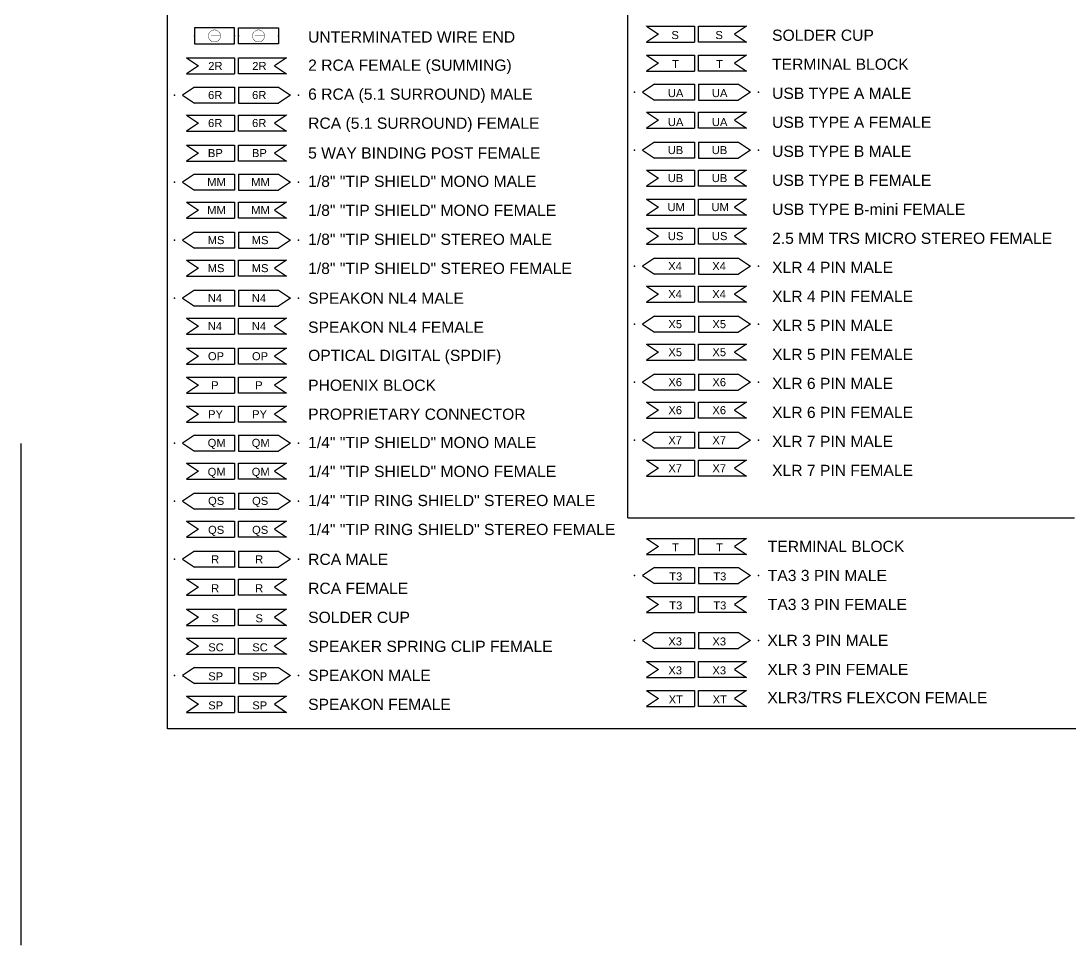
# Paper-space layout 'SYMBOL LEGEND' of a CAD drawing. Header units: inches. Extents: x 0 to 35.3, y 0 to 23.5.
# Drawn here: x 0 to 13.12, y 0 to 11.54 of the extents above; entities that cross this region are included whole.
import ezdxf

# ---------------------------------------------------------------- set-up
doc = ezdxf.new("R2010")
doc.units = ezdxf.units.IN
doc.header["$MEASUREMENT"] = 0
for name, color, linetype in [('CONNECTORS', 2, 'Continuous'), ('LEGEND', 7, 'Continuous'), ('TEXT', 4, 'Continuous')]:
    doc.layers.add(name, color=color, linetype=linetype)
doc.styles.add('ARIAL', font='arial.ttf')

# ---------------------------------------------------------------- blocks, each defined once
blk = doc.blocks.new('Size D Legend Sheet-Rev11-9-12')
blk.add_line((0, 0), (0, 6.266))
blk.add_lwpolyline([(1.832, 23.451), (33.659, 23.451), (33.659, 2.699), (1.832, 2.699)], close=True)
at = {"const_width": 0.005}
for points in [[(2.167, 11.458), (2.667, 11.458), (2.667, 11.258), (2.167, 11.258)], [(2.717, 11.458), (3.217, 11.458), (3.217, 11.258), (2.717, 11.258)], [(7.813, 11.482), (8.413, 11.482), (8.413, 11.282), (7.813, 11.282), (7.963, 11.382), (7.813, 11.482)], [(2.342, 11.358), (2.492, 11.358), (2.492, 11.358), (2.342, 11.358)], [(2.892, 11.358), (3.042, 11.358), (3.042, 11.358), (2.892, 11.358)], [(2.067, 11.083), (2.667, 11.083), (2.667, 10.883), (2.067, 10.883), (2.217, 10.983), (2.067, 11.083)], [(7.813, 11.119), (8.413, 11.119), (8.413, 10.919), (7.813, 10.919), (7.963, 11.019), (7.813, 11.119)], [(7.763, 10.657), (7.913, 10.757), (8.413, 10.757), (8.413, 10.557), (7.913, 10.557), (7.763, 10.657)], [(8.463, 10.757), (8.463, 10.557), (8.963, 10.557), (9.113, 10.657), (8.963, 10.757), (8.463, 10.757)], [(2.017, 10.62), (2.167, 10.72), (2.667, 10.72), (2.667, 10.52), (2.167, 10.52), (2.017, 10.62)], [(2.717, 10.72), (2.717, 10.52), (3.217, 10.52), (3.367, 10.62), (3.217, 10.72), (2.717, 10.72)], [(2.067, 10.37), (2.667, 10.37), (2.667, 10.17), (2.067, 10.17), (2.217, 10.27), (2.067, 10.37)], [(7.813, 10.407), (8.413, 10.407), (8.413, 10.207), (7.813, 10.207), (7.963, 10.307), (7.813, 10.407)], [(2.067, 9.995), (2.667, 9.995), (2.667, 9.795), (2.067, 9.795), (2.217, 9.895), (2.067, 9.995)], [(7.763, 9.932), (7.913, 10.032), (8.413, 10.032), (8.413, 9.832), (7.913, 9.832), (7.763, 9.932)], [(8.463, 10.032), (8.463, 9.832), (8.963, 9.832), (9.113, 9.932), (8.963, 10.032), (8.463, 10.032)], [(2.017, 9.532), (2.167, 9.632), (2.667, 9.632), (2.667, 9.432), (2.167, 9.432), (2.017, 9.532)], [(2.717, 9.632), (2.717, 9.432), (3.217, 9.432), (3.367, 9.532), (3.217, 9.632), (2.717, 9.632)], [(7.813, 9.682), (8.413, 9.682), (8.413, 9.482), (7.813, 9.482), (7.963, 9.582), (7.813, 9.682)], [(7.813, 9.319), (8.413, 9.319), (8.413, 9.119), (7.813, 9.119), (7.963, 9.219), (7.813, 9.319)], [(2.067, 9.282), (2.667, 9.282), (2.667, 9.082), (2.067, 9.082), (2.217, 9.182), (2.067, 9.282)], [(7.813, 8.957), (8.413, 8.957), (8.413, 8.757), (7.813, 8.757), (7.963, 8.857), (7.813, 8.957)], [(2.017, 8.807), (2.167, 8.907), (2.667, 8.907), (2.667, 8.707), (2.167, 8.707), (2.017, 8.807)], [(2.717, 8.907), (2.717, 8.707), (3.217, 8.707), (3.367, 8.807), (3.217, 8.907), (2.717, 8.907)], [(2.067, 8.557), (2.667, 8.557), (2.667, 8.357), (2.067, 8.357), (2.217, 8.457), (2.067, 8.557)], [(7.763, 8.482), (7.913, 8.582), (8.413, 8.582), (8.413, 8.382), (7.913, 8.382), (7.763, 8.482)], [(8.463, 8.582), (8.463, 8.382), (8.963, 8.382), (9.113, 8.482), (8.963, 8.582), (8.463, 8.582)], [(2.017, 8.082), (2.167, 8.182), (2.667, 8.182), (2.667, 7.982), (2.167, 7.982), (2.017, 8.082)], [(2.717, 8.182), (2.717, 7.982), (3.217, 7.982), (3.367, 8.082), (3.217, 8.182), (2.717, 8.182)], [(7.813, 8.232), (8.413, 8.232), (8.413, 8.032), (7.813, 8.032), (7.963, 8.132), (7.813, 8.232)], [(2.067, 7.832), (2.667, 7.832), (2.667, 7.632), (2.067, 7.632), (2.217, 7.732), (2.067, 7.832)], [(7.763, 7.757), (7.913, 7.857), (8.413, 7.857), (8.413, 7.657), (7.913, 7.657), (7.763, 7.757)], [(8.463, 7.857), (8.463, 7.657), (8.963, 7.657), (9.113, 7.757), (8.963, 7.857), (8.463, 7.857)], [(7.813, 7.507), (8.413, 7.507), (8.413, 7.307), (7.813, 7.307), (7.963, 7.407), (7.813, 7.507)], [(2.067, 7.457), (2.667, 7.457), (2.667, 7.257), (2.067, 7.257), (2.217, 7.357), (2.067, 7.457)], [(2.067, 7.094), (2.667, 7.094), (2.667, 6.894), (2.067, 6.894), (2.217, 6.994), (2.067, 7.094)], [(7.763, 7.032), (7.913, 7.132), (8.413, 7.132), (8.413, 6.932), (7.913, 6.932), (7.763, 7.032)], [(8.463, 7.132), (8.463, 6.932), (8.963, 6.932), (9.113, 7.032), (8.963, 7.132), (8.463, 7.132)], [(2.067, 6.732), (2.667, 6.732), (2.667, 6.532), (2.067, 6.532), (2.217, 6.632), (2.067, 6.732)], [(7.813, 6.782), (8.413, 6.782), (8.413, 6.582), (7.813, 6.582), (7.963, 6.682), (7.813, 6.782)], [(2.017, 6.269), (2.167, 6.369), (2.667, 6.369), (2.667, 6.169), (2.167, 6.169), (2.017, 6.269)], [(2.717, 6.369), (2.717, 6.169), (3.217, 6.169), (3.367, 6.269), (3.217, 6.369), (2.717, 6.369)], [(7.763, 6.307), (7.913, 6.407), (8.413, 6.407), (8.413, 6.207), (7.913, 6.207), (7.763, 6.307)], [(8.463, 6.407), (8.463, 6.207), (8.963, 6.207), (9.113, 6.307), (8.963, 6.407), (8.463, 6.407)], [(7.813, 6.057), (8.413, 6.057), (8.413, 5.857), (7.813, 5.857), (7.963, 5.957), (7.813, 6.057)], [(2.067, 6.019), (2.667, 6.019), (2.667, 5.819), (2.067, 5.819), (2.217, 5.919), (2.067, 6.019)], [(2.017, 5.544), (2.167, 5.644), (2.667, 5.644), (2.667, 5.444), (2.167, 5.444), (2.017, 5.544)], [(2.717, 5.644), (2.717, 5.444), (3.217, 5.444), (3.367, 5.544), (3.217, 5.644), (2.717, 5.644)], [(2.067, 5.294), (2.667, 5.294), (2.667, 5.094), (2.067, 5.094), (2.217, 5.194), (2.067, 5.294)], [(7.813, 5.08), (8.413, 5.08), (8.413, 4.88), (7.813, 4.88), (7.963, 4.98), (7.813, 5.08)], [(2.017, 4.819), (2.167, 4.919), (2.667, 4.919), (2.667, 4.719), (2.167, 4.719), (2.017, 4.819)], [(2.717, 4.919), (2.717, 4.719), (3.217, 4.719), (3.367, 4.819), (3.217, 4.919), (2.717, 4.919)], [(7.763, 4.618), (7.913, 4.718), (8.413, 4.718), (8.413, 4.518), (7.913, 4.518), (7.763, 4.618)], [(8.463, 4.718), (8.463, 4.518), (8.963, 4.518), (9.113, 4.618), (8.963, 4.718), (8.463, 4.718)], [(2.067, 4.569), (2.667, 4.569), (2.667, 4.369), (2.067, 4.369), (2.217, 4.469), (2.067, 4.569)], [(7.813, 4.355), (8.413, 4.355), (8.413, 4.155), (7.813, 4.155), (7.963, 4.255), (7.813, 4.355)], [(2.067, 4.194), (2.667, 4.194), (2.667, 3.994), (2.067, 3.994), (2.217, 4.094), (2.067, 4.194)], [(2.067, 3.832), (2.667, 3.832), (2.667, 3.632), (2.067, 3.632), (2.217, 3.732), (2.067, 3.832)], [(7.763, 3.806), (7.913, 3.906), (8.413, 3.906), (8.413, 3.706), (7.913, 3.706), (7.763, 3.806)], [(8.463, 3.906), (8.463, 3.706), (8.963, 3.706), (9.113, 3.806), (8.963, 3.906), (8.463, 3.906)], [(7.813, 3.543), (8.413, 3.543), (8.413, 3.343), (7.813, 3.343), (7.963, 3.443), (7.813, 3.543)], [(2.017, 3.369), (2.167, 3.469), (2.667, 3.469), (2.667, 3.269), (2.167, 3.269), (2.017, 3.369)], [(2.717, 3.469), (2.717, 3.269), (3.217, 3.269), (3.367, 3.369), (3.217, 3.469), (2.717, 3.469)], [(7.813, 3.181), (8.413, 3.181), (8.413, 2.981), (7.813, 2.981), (7.963, 3.081), (7.813, 3.181)], [(2.067, 3.107), (2.667, 3.107), (2.667, 2.907), (2.067, 2.907), (2.217, 3.007), (2.067, 3.107)]]:
    blk.add_lwpolyline(points, close=True, dxfattribs=at)
for points in [[(2.417, 11.433), (2.417, 11.433, -0.414214), (2.492, 11.358), (2.492, 11.358, -0.414214), (2.417, 11.283), (2.417, 11.283, -0.414214), (2.342, 11.358), (2.342, 11.358, -0.414214)], [(2.967, 11.433), (2.967, 11.433, -0.414214), (3.042, 11.358), (3.042, 11.358, -0.414214), (2.967, 11.283), (2.967, 11.283, -0.414214), (2.892, 11.358), (2.892, 11.358, -0.414214)]]:
    blk.add_lwpolyline(points, format="xyb", close=True, dxfattribs=at)
for points in [[(8.463, 11.482), (9.063, 11.482), (8.913, 11.382), (9.063, 11.282), (8.463, 11.282), (8.463, 11.482)], [(2.717, 11.083), (3.317, 11.083), (3.167, 10.983), (3.317, 10.883), (2.717, 10.883), (2.717, 11.083)], [(8.463, 11.119), (9.063, 11.119), (8.913, 11.019), (9.063, 10.919), (8.463, 10.919), (8.463, 11.119)], [(2.717, 10.37), (3.317, 10.37), (3.167, 10.27), (3.317, 10.17), (2.717, 10.17), (2.717, 10.37)], [(8.463, 10.407), (9.063, 10.407), (8.913, 10.307), (9.063, 10.207), (8.463, 10.207), (8.463, 10.407)], [(2.717, 9.995), (3.317, 9.995), (3.167, 9.895), (3.317, 9.795), (2.717, 9.795), (2.717, 9.995)], [(8.463, 9.682), (9.063, 9.682), (8.913, 9.582), (9.063, 9.482), (8.463, 9.482), (8.463, 9.682)], [(8.463, 9.319), (9.063, 9.319), (8.913, 9.219), (9.063, 9.119), (8.463, 9.119), (8.463, 9.319)], [(2.717, 9.282), (3.317, 9.282), (3.167, 9.182), (3.317, 9.082), (2.717, 9.082), (2.717, 9.282)], [(8.463, 8.957), (9.063, 8.957), (8.913, 8.857), (9.063, 8.757), (8.463, 8.757), (8.463, 8.957)], [(2.717, 8.557), (3.317, 8.557), (3.167, 8.457), (3.317, 8.357), (2.717, 8.357), (2.717, 8.557)], [(8.463, 8.232), (9.063, 8.232), (8.913, 8.132), (9.063, 8.032), (8.463, 8.032), (8.463, 8.232)], [(2.717, 7.832), (3.317, 7.832), (3.167, 7.732), (3.317, 7.632), (2.717, 7.632), (2.717, 7.832)], [(8.463, 7.507), (9.063, 7.507), (8.913, 7.407), (9.063, 7.307), (8.463, 7.307), (8.463, 7.507)], [(2.717, 7.457), (3.317, 7.457), (3.167, 7.357), (3.317, 7.257), (2.717, 7.257), (2.717, 7.457)], [(2.717, 7.094), (3.317, 7.094), (3.167, 6.994), (3.317, 6.894), (2.717, 6.894), (2.717, 7.094)], [(2.717, 6.732), (3.317, 6.732), (3.167, 6.632), (3.317, 6.532), (2.717, 6.532), (2.717, 6.732)], [(8.463, 6.782), (9.063, 6.782), (8.913, 6.682), (9.063, 6.582), (8.463, 6.582), (8.463, 6.782)], [(8.463, 6.057), (9.063, 6.057), (8.913, 5.957), (9.063, 5.857), (8.463, 5.857), (8.463, 6.057)], [(2.717, 6.019), (3.317, 6.019), (3.167, 5.919), (3.317, 5.819), (2.717, 5.819), (2.717, 6.019)], [(2.717, 5.294), (3.317, 5.294), (3.167, 5.194), (3.317, 5.094), (2.717, 5.094), (2.717, 5.294)], [(8.463, 5.08), (9.063, 5.08), (8.913, 4.98), (9.063, 4.88), (8.463, 4.88), (8.463, 5.08)], [(2.717, 4.569), (3.317, 4.569), (3.167, 4.469), (3.317, 4.369), (2.717, 4.369), (2.717, 4.569)], [(8.463, 4.355), (9.063, 4.355), (8.913, 4.255), (9.063, 4.155), (8.463, 4.155), (8.463, 4.355)], [(2.717, 4.194), (3.317, 4.194), (3.167, 4.094), (3.317, 3.994), (2.717, 3.994), (2.717, 4.194)], [(2.717, 3.832), (3.317, 3.832), (3.167, 3.732), (3.317, 3.632), (2.717, 3.632), (2.717, 3.832)], [(8.463, 3.543), (9.063, 3.543), (8.913, 3.443), (9.063, 3.343), (8.463, 3.343), (8.463, 3.543)], [(8.463, 3.181), (9.063, 3.181), (8.913, 3.081), (9.063, 2.981), (8.463, 2.981), (8.463, 3.181)], [(2.717, 3.107), (3.317, 3.107), (3.167, 3.007), (3.317, 2.907), (2.717, 2.907), (2.717, 3.107)]]:
    blk.add_lwpolyline(points, dxfattribs=at)
for p in [(9.213, 10.657), (3.467, 10.62), (9.213, 9.932), (3.467, 9.532), (3.467, 8.807), (9.213, 8.482), (3.467, 8.082), (9.213, 7.757), (9.213, 7.032), (9.213, 6.307), (3.467, 6.269), (3.467, 5.544), (3.467, 4.819), (9.213, 4.618), (9.213, 3.806), (3.467, 3.369)]:
    blk.add_point(p)
at = {"layer": 'CONNECTORS'}
for p, q in [((2.667, 11.458), (2.167, 11.458)), ((2.167, 11.458), (2.167, 11.258)), ((2.667, 11.258), (2.667, 11.458)), ((2.717, 11.458), (3.217, 11.458)), ((2.717, 11.258), (2.717, 11.458)), ((3.217, 11.458), (3.217, 11.258)), ((7.813, 11.482), (7.963, 11.382)), ((7.813, 11.482), (8.413, 11.482)), ((8.413, 11.482), (8.413, 11.282)), ((8.463, 11.282), (8.463, 11.482)), ((8.463, 11.482), (9.063, 11.482)), ((9.063, 11.482), (8.913, 11.382)), ((7.963, 11.382), (7.813, 11.282)), ((7.813, 11.282), (8.413, 11.282)), ((9.063, 11.282), (8.463, 11.282)), ((8.913, 11.382), (9.063, 11.282)), ((2.167, 11.258), (2.667, 11.258)), ((3.217, 11.258), (2.717, 11.258)), ((2.067, 11.083), (2.217, 10.983)), ((2.067, 11.083), (2.667, 11.083)), ((2.667, 11.083), (2.667, 10.883)), ((2.717, 10.883), (2.717, 11.083)), ((2.717, 11.083), (3.317, 11.083)), ((3.317, 11.083), (3.167, 10.983)), ((7.813, 11.119), (7.963, 11.019)), ((7.813, 11.119), (8.413, 11.119)), ((7.963, 11.019), (7.813, 10.919)), ((8.413, 11.119), (8.413, 10.919)), ((8.463, 10.919), (8.463, 11.119)), ((8.463, 11.119), (9.063, 11.119)), ((9.063, 11.119), (8.913, 11.019)), ((8.913, 11.019), (9.063, 10.919)), ((2.217, 10.983), (2.067, 10.883)), ((3.167, 10.983), (3.317, 10.883)), ((7.813, 10.919), (8.413, 10.919)), ((9.063, 10.919), (8.463, 10.919)), ((2.067, 10.883), (2.667, 10.883)), ((3.317, 10.883), (2.717, 10.883)), ((7.913, 10.757), (7.763, 10.657)), ((7.913, 10.757), (8.413, 10.757)), ((8.413, 10.757), (8.413, 10.557)), ((8.463, 10.757), (8.963, 10.757)), ((8.463, 10.757), (8.463, 10.557)), ((8.963, 10.757), (9.113, 10.657)), ((2.167, 10.72), (2.017, 10.62)), ((2.167, 10.72), (2.667, 10.72)), ((2.667, 10.72), (2.667, 10.52)), ((2.717, 10.72), (3.217, 10.72)), ((2.717, 10.72), (2.717, 10.52)), ((3.217, 10.72), (3.367, 10.62)), ((7.763, 10.657), (7.913, 10.557)), ((9.113, 10.657), (8.963, 10.557)), ((2.017, 10.62), (2.167, 10.52)), ((2.667, 10.52), (2.167, 10.52)), ((2.717, 10.52), (3.217, 10.52)), ((3.367, 10.62), (3.217, 10.52)), ((8.413, 10.557), (7.913, 10.557)), ((8.463, 10.557), (8.963, 10.557)), ((2.067, 10.37), (2.217, 10.27)), ((2.067, 10.37), (2.667, 10.37)), ((2.667, 10.37), (2.667, 10.17)), ((2.717, 10.17), (2.717, 10.37)), ((2.717, 10.37), (3.317, 10.37)), ((3.317, 10.37), (3.167, 10.27)), ((7.813, 10.407), (7.963, 10.307)), ((7.813, 10.407), (8.413, 10.407)), ((8.413, 10.407), (8.413, 10.207)), ((8.463, 10.207), (8.463, 10.407)), ((8.463, 10.407), (9.063, 10.407)), ((9.063, 10.407), (8.913, 10.307)), ((2.217, 10.27), (2.067, 10.17)), ((3.167, 10.27), (3.317, 10.17)), ((7.963, 10.307), (7.813, 10.207)), ((8.913, 10.307), (9.063, 10.207)), ((2.067, 10.17), (2.667, 10.17)), ((3.317, 10.17), (2.717, 10.17)), ((7.813, 10.207), (8.413, 10.207)), ((9.063, 10.207), (8.463, 10.207)), ((2.067, 9.995), (2.217, 9.895)), ((2.067, 9.995), (2.667, 9.995)), ((2.667, 9.995), (2.667, 9.795)), ((2.717, 9.795), (2.717, 9.995)), ((2.717, 9.995), (3.317, 9.995)), ((3.317, 9.995), (3.167, 9.895)), ((7.913, 10.032), (7.763, 9.932)), ((7.913, 10.032), (8.413, 10.032)), ((8.413, 10.032), (8.413, 9.832)), ((8.463, 10.032), (8.963, 10.032)), ((8.463, 10.032), (8.463, 9.832)), ((8.963, 10.032), (9.113, 9.932)), ((2.217, 9.895), (2.067, 9.795)), ((3.167, 9.895), (3.317, 9.795)), ((7.763, 9.932), (7.913, 9.832)), ((9.113, 9.932), (8.963, 9.832)), ((2.067, 9.795), (2.667, 9.795)), ((3.317, 9.795), (2.717, 9.795)), ((8.413, 9.832), (7.913, 9.832)), ((8.463, 9.832), (8.963, 9.832)), ((2.167, 9.632), (2.017, 9.532)), ((2.167, 9.632), (2.667, 9.632)), ((2.667, 9.632), (2.667, 9.432)), ((2.717, 9.632), (3.217, 9.632)), ((2.717, 9.632), (2.717, 9.432)), ((3.217, 9.632), (3.367, 9.532)), ((7.813, 9.682), (7.963, 9.582)), ((7.813, 9.682), (8.413, 9.682)), ((7.963, 9.582), (7.813, 9.482)), ((8.413, 9.682), (8.413, 9.482)), ((8.463, 9.482), (8.463, 9.682)), ((8.463, 9.682), (9.063, 9.682)), ((9.063, 9.682), (8.913, 9.582)), ((8.913, 9.582), (9.063, 9.482)), ((2.017, 9.532), (2.167, 9.432)), ((3.367, 9.532), (3.217, 9.432)), ((7.813, 9.482), (8.413, 9.482)), ((9.063, 9.482), (8.463, 9.482)), ((2.667, 9.432), (2.167, 9.432)), ((2.717, 9.432), (3.217, 9.432)), ((7.813, 9.319), (7.963, 9.219)), ((7.813, 9.319), (8.413, 9.319)), ((8.413, 9.319), (8.413, 9.119)), ((8.463, 9.119), (8.463, 9.319)), ((8.463, 9.319), (9.063, 9.319)), ((9.063, 9.319), (8.913, 9.219)), ((2.067, 9.282), (2.217, 9.182)), ((2.067, 9.282), (2.667, 9.282)), ((2.217, 9.182), (2.067, 9.082)), ((2.667, 9.282), (2.667, 9.082)), ((2.717, 9.082), (2.717, 9.282)), ((2.717, 9.282), (3.317, 9.282)), ((3.317, 9.282), (3.167, 9.182)), ((3.167, 9.182), (3.317, 9.082)), ((7.963, 9.219), (7.813, 9.119)), ((8.913, 9.219), (9.063, 9.119)), ((2.067, 9.082), (2.667, 9.082)), ((3.317, 9.082), (2.717, 9.082)), ((7.813, 9.119), (8.413, 9.119)), ((9.063, 9.119), (8.463, 9.119)), ((7.813, 8.957), (7.963, 8.857)), ((7.813, 8.957), (8.413, 8.957)), ((8.413, 8.957), (8.413, 8.757)), ((8.463, 8.757), (8.463, 8.957)), ((8.463, 8.957), (9.063, 8.957)), ((9.063, 8.957), (8.913, 8.857)), ((2.167, 8.907), (2.017, 8.807)), ((2.017, 8.807), (2.167, 8.707)), ((2.167, 8.907), (2.667, 8.907)), ((2.667, 8.907), (2.667, 8.707)), ((2.717, 8.907), (3.217, 8.907)), ((2.717, 8.907), (2.717, 8.707)), ((3.217, 8.907), (3.367, 8.807)), ((3.367, 8.807), (3.217, 8.707)), ((7.963, 8.857), (7.813, 8.757)), ((8.913, 8.857), (9.063, 8.757)), ((2.667, 8.707), (2.167, 8.707)), ((2.717, 8.707), (3.217, 8.707)), ((7.813, 8.757), (8.413, 8.757)), ((9.063, 8.757), (8.463, 8.757)), ((2.067, 8.557), (2.217, 8.457)), ((2.067, 8.557), (2.667, 8.557)), ((2.667, 8.557), (2.667, 8.357)), ((2.717, 8.357), (2.717, 8.557)), ((2.717, 8.557), (3.317, 8.557)), ((3.317, 8.557), (3.167, 8.457)), ((7.913, 8.582), (7.763, 8.482)), ((7.913, 8.582), (8.413, 8.582)), ((8.413, 8.582), (8.413, 8.382)), ((8.463, 8.582), (8.963, 8.582)), ((8.463, 8.582), (8.463, 8.382)), ((8.963, 8.582), (9.113, 8.482)), ((2.217, 8.457), (2.067, 8.357)), ((3.167, 8.457), (3.317, 8.357)), ((7.763, 8.482), (7.913, 8.382)), ((9.113, 8.482), (8.963, 8.382)), ((2.067, 8.357), (2.667, 8.357)), ((3.317, 8.357), (2.717, 8.357)), ((8.413, 8.382), (7.913, 8.382)), ((8.463, 8.382), (8.963, 8.382)), ((2.167, 8.182), (2.017, 8.082)), ((2.167, 8.182), (2.667, 8.182)), ((2.667, 8.182), (2.667, 7.982)), ((2.717, 8.182), (3.217, 8.182)), ((2.717, 8.182), (2.717, 7.982)), ((3.217, 8.182), (3.367, 8.082)), ((7.813, 8.232), (7.963, 8.132)), ((7.813, 8.232), (8.413, 8.232)), ((8.413, 8.232), (8.413, 8.032)), ((8.463, 8.032), (8.463, 8.232)), ((8.463, 8.232), (9.063, 8.232)), ((9.063, 8.232), (8.913, 8.132)), ((2.017, 8.082), (2.167, 7.982)), ((3.367, 8.082), (3.217, 7.982)), ((7.963, 8.132), (7.813, 8.032)), ((7.813, 8.032), (8.413, 8.032)), ((9.063, 8.032), (8.463, 8.032)), ((8.913, 8.132), (9.063, 8.032)), ((2.667, 7.982), (2.167, 7.982)), ((2.717, 7.982), (3.217, 7.982)), ((2.067, 7.832), (2.217, 7.732)), ((2.067, 7.832), (2.667, 7.832)), ((2.667, 7.832), (2.667, 7.632)), ((2.717, 7.632), (2.717, 7.832)), ((2.717, 7.832), (3.317, 7.832)), ((3.317, 7.832), (3.167, 7.732)), ((7.913, 7.857), (7.763, 7.757)), ((7.763, 7.757), (7.913, 7.657)), ((7.913, 7.857), (8.413, 7.857)), ((8.413, 7.857), (8.413, 7.657)), ((8.463, 7.857), (8.963, 7.857)), ((8.463, 7.857), (8.463, 7.657)), ((8.963, 7.857), (9.113, 7.757)), ((9.113, 7.757), (8.963, 7.657)), ((2.217, 7.732), (2.067, 7.632)), ((2.067, 7.632), (2.667, 7.632)), ((3.317, 7.632), (2.717, 7.632)), ((3.167, 7.732), (3.317, 7.632)), ((8.413, 7.657), (7.913, 7.657)), ((8.463, 7.657), (8.963, 7.657)), ((7.813, 7.507), (7.963, 7.407)), ((7.813, 7.507), (8.413, 7.507)), ((8.413, 7.507), (8.413, 7.307)), ((8.463, 7.307), (8.463, 7.507)), ((8.463, 7.507), (9.063, 7.507)), ((9.063, 7.507), (8.913, 7.407)), ((2.067, 7.457), (2.217, 7.357)), ((2.067, 7.457), (2.667, 7.457)), ((2.217, 7.357), (2.067, 7.257)), ((2.667, 7.457), (2.667, 7.257)), ((2.717, 7.257), (2.717, 7.457)), ((2.717, 7.457), (3.317, 7.457)), ((3.317, 7.457), (3.167, 7.357)), ((3.167, 7.357), (3.317, 7.257)), ((7.963, 7.407), (7.813, 7.307)), ((8.913, 7.407), (9.063, 7.307)), ((2.067, 7.257), (2.667, 7.257)), ((3.317, 7.257), (2.717, 7.257)), ((7.813, 7.307), (8.413, 7.307)), ((9.063, 7.307), (8.463, 7.307)), ((2.067, 7.094), (2.217, 6.994)), ((2.067, 7.094), (2.667, 7.094)), ((2.667, 7.094), (2.667, 6.894)), ((2.717, 6.894), (2.717, 7.094)), ((2.717, 7.094), (3.317, 7.094)), ((3.317, 7.094), (3.167, 6.994)), ((7.913, 7.132), (7.763, 7.032)), ((7.913, 7.132), (8.413, 7.132)), ((8.413, 7.132), (8.413, 6.932)), ((8.463, 7.132), (8.963, 7.132)), ((8.463, 7.132), (8.463, 6.932)), ((8.963, 7.132), (9.113, 7.032)), ((2.217, 6.994), (2.067, 6.894)), ((3.167, 6.994), (3.317, 6.894)), ((7.763, 7.032), (7.913, 6.932)), ((9.113, 7.032), (8.963, 6.932)), ((2.067, 6.894), (2.667, 6.894)), ((3.317, 6.894), (2.717, 6.894)), ((8.413, 6.932), (7.913, 6.932)), ((8.463, 6.932), (8.963, 6.932)), ((2.067, 6.732), (2.217, 6.632)), ((2.067, 6.732), (2.667, 6.732)), ((2.667, 6.732), (2.667, 6.532)), ((2.717, 6.532), (2.717, 6.732)), ((2.717, 6.732), (3.317, 6.732)), ((3.317, 6.732), (3.167, 6.632)), ((7.813, 6.782), (7.963, 6.682)), ((7.813, 6.782), (8.413, 6.782)), ((8.413, 6.782), (8.413, 6.582)), ((8.463, 6.582), (8.463, 6.782)), ((8.463, 6.782), (9.063, 6.782)), ((9.063, 6.782), (8.913, 6.682)), ((2.217, 6.632), (2.067, 6.532)), ((3.167, 6.632), (3.317, 6.532)), ((7.963, 6.682), (7.813, 6.582)), ((7.813, 6.582), (8.413, 6.582)), ((9.063, 6.582), (8.463, 6.582)), ((8.913, 6.682), (9.063, 6.582)), ((2.067, 6.532), (2.667, 6.532)), ((3.317, 6.532), (2.717, 6.532)), ((2.167, 6.369), (2.017, 6.269)), ((2.167, 6.369), (2.667, 6.369)), ((2.667, 6.369), (2.667, 6.169)), ((2.717, 6.369), (3.217, 6.369)), ((2.717, 6.369), (2.717, 6.169)), ((3.217, 6.369), (3.367, 6.269)), ((7.913, 6.407), (7.763, 6.307)), ((7.763, 6.307), (7.913, 6.207)), ((7.913, 6.407), (8.413, 6.407)), ((8.413, 6.407), (8.413, 6.207)), ((8.463, 6.407), (8.963, 6.407)), ((8.463, 6.407), (8.463, 6.207)), ((8.963, 6.407), (9.113, 6.307)), ((9.113, 6.307), (8.963, 6.207)), ((2.017, 6.269), (2.167, 6.169)), ((2.667, 6.169), (2.167, 6.169)), ((2.717, 6.169), (3.217, 6.169)), ((3.367, 6.269), (3.217, 6.169)), ((8.413, 6.207), (7.913, 6.207)), ((8.463, 6.207), (8.963, 6.207)), ((7.813, 6.057), (7.963, 5.957)), ((7.813, 6.057), (8.413, 6.057)), ((8.413, 6.057), (8.413, 5.857)), ((8.463, 5.857), (8.463, 6.057)), ((8.463, 6.057), (9.063, 6.057)), ((9.063, 6.057), (8.913, 5.957)), ((2.067, 6.019), (2.217, 5.919)), ((2.067, 6.019), (2.667, 6.019)), ((2.217, 5.919), (2.067, 5.819)), ((2.667, 6.019), (2.667, 5.819)), ((2.717, 5.819), (2.717, 6.019)), ((2.717, 6.019), (3.317, 6.019)), ((3.317, 6.019), (3.167, 5.919)), ((3.167, 5.919), (3.317, 5.819)), ((7.963, 5.957), (7.813, 5.857)), ((8.913, 5.957), (9.063, 5.857)), ((2.067, 5.819), (2.667, 5.819)), ((3.317, 5.819), (2.717, 5.819)), ((7.813, 5.857), (8.413, 5.857)), ((9.063, 5.857), (8.463, 5.857)), ((2.167, 5.644), (2.017, 5.544)), ((2.167, 5.644), (2.667, 5.644)), ((2.667, 5.644), (2.667, 5.444)), ((2.717, 5.644), (3.217, 5.644)), ((2.717, 5.644), (2.717, 5.444)), ((3.217, 5.644), (3.367, 5.544)), ((2.017, 5.544), (2.167, 5.444)), ((3.367, 5.544), (3.217, 5.444)), ((2.667, 5.444), (2.167, 5.444)), ((2.717, 5.444), (3.217, 5.444)), ((2.067, 5.294), (2.217, 5.194)), ((2.067, 5.294), (2.667, 5.294)), ((2.667, 5.294), (2.667, 5.094)), ((2.717, 5.094), (2.717, 5.294)), ((2.717, 5.294), (3.317, 5.294)), ((3.317, 5.294), (3.167, 5.194)), ((2.217, 5.194), (2.067, 5.094)), ((3.167, 5.194), (3.317, 5.094)), ((2.067, 5.094), (2.667, 5.094)), ((3.317, 5.094), (2.717, 5.094)), ((7.813, 5.08), (7.963, 4.98)), ((7.813, 5.08), (8.413, 5.08)), ((8.413, 5.08), (8.413, 4.88)), ((8.463, 4.88), (8.463, 5.08)), ((8.463, 5.08), (9.063, 5.08)), ((9.063, 5.08), (8.913, 4.98)), ((2.167, 4.919), (2.017, 4.819)), ((2.167, 4.919), (2.667, 4.919)), ((2.667, 4.919), (2.667, 4.719)), ((2.717, 4.919), (3.217, 4.919)), ((2.717, 4.919), (2.717, 4.719)), ((3.217, 4.919), (3.367, 4.819)), ((7.963, 4.98), (7.813, 4.88)), ((7.813, 4.88), (8.413, 4.88)), ((9.063, 4.88), (8.463, 4.88)), ((8.913, 4.98), (9.063, 4.88)), ((2.017, 4.819), (2.167, 4.719)), ((3.367, 4.819), (3.217, 4.719)), ((2.667, 4.719), (2.167, 4.719)), ((2.717, 4.719), (3.217, 4.719)), ((7.913, 4.718), (7.763, 4.618)), ((7.763, 4.618), (7.913, 4.518)), ((7.913, 4.718), (8.413, 4.718)), ((8.413, 4.718), (8.413, 4.518)), ((8.463, 4.718), (8.963, 4.718)), ((8.463, 4.718), (8.463, 4.518)), ((8.963, 4.718), (9.113, 4.618)), ((9.113, 4.618), (8.963, 4.518)), ((2.067, 4.569), (2.217, 4.469)), ((2.067, 4.569), (2.667, 4.569)), ((2.217, 4.469), (2.067, 4.369)), ((2.667, 4.569), (2.667, 4.369)), ((2.717, 4.369), (2.717, 4.569)), ((2.717, 4.569), (3.317, 4.569)), ((3.317, 4.569), (3.167, 4.469)), ((3.167, 4.469), (3.317, 4.369)), ((8.413, 4.518), (7.913, 4.518)), ((8.463, 4.518), (8.963, 4.518)), ((2.067, 4.369), (2.667, 4.369)), ((3.317, 4.369), (2.717, 4.369)), ((7.813, 4.355), (7.963, 4.255)), ((7.813, 4.355), (8.413, 4.355)), ((8.413, 4.355), (8.413, 4.155)), ((8.463, 4.155), (8.463, 4.355)), ((8.463, 4.355), (9.063, 4.355)), ((9.063, 4.355), (8.913, 4.255)), ((7.963, 4.255), (7.813, 4.155)), ((8.913, 4.255), (9.063, 4.155)), ((2.067, 4.194), (2.217, 4.094)), ((2.067, 4.194), (2.667, 4.194)), ((2.217, 4.094), (2.067, 3.994)), ((2.667, 4.194), (2.667, 3.994)), ((2.717, 3.994), (2.717, 4.194)), ((2.717, 4.194), (3.317, 4.194)), ((3.317, 4.194), (3.167, 4.094)), ((3.167, 4.094), (3.317, 3.994)), ((7.813, 4.155), (8.413, 4.155)), ((9.063, 4.155), (8.463, 4.155)), ((2.067, 3.994), (2.667, 3.994)), ((3.317, 3.994), (2.717, 3.994)), ((2.067, 3.832), (2.217, 3.732)), ((2.067, 3.832), (2.667, 3.832)), ((2.667, 3.832), (2.667, 3.632)), ((2.717, 3.632), (2.717, 3.832)), ((2.717, 3.832), (3.317, 3.832)), ((3.317, 3.832), (3.167, 3.732)), ((7.913, 3.906), (7.763, 3.806)), ((7.763, 3.806), (7.913, 3.706)), ((7.913, 3.906), (8.413, 3.906)), ((8.413, 3.906), (8.413, 3.706)), ((8.463, 3.906), (8.963, 3.906)), ((8.463, 3.906), (8.463, 3.706)), ((8.963, 3.906), (9.113, 3.806)), ((9.113, 3.806), (8.963, 3.706)), ((2.217, 3.732), (2.067, 3.632)), ((3.167, 3.732), (3.317, 3.632)), ((8.413, 3.706), (7.913, 3.706)), ((8.463, 3.706), (8.963, 3.706)), ((2.067, 3.632), (2.667, 3.632)), ((3.317, 3.632), (2.717, 3.632)), ((7.813, 3.543), (7.963, 3.443)), ((7.813, 3.543), (8.413, 3.543)), ((8.413, 3.543), (8.413, 3.343)), ((8.463, 3.343), (8.463, 3.543)), ((8.463, 3.543), (9.063, 3.543)), ((9.063, 3.543), (8.913, 3.443)), ((2.167, 3.469), (2.017, 3.369)), ((2.167, 3.469), (2.667, 3.469)), ((2.667, 3.469), (2.667, 3.269)), ((2.717, 3.469), (3.217, 3.469)), ((2.717, 3.469), (2.717, 3.269)), ((3.217, 3.469), (3.367, 3.369)), ((7.963, 3.443), (7.813, 3.343)), ((8.913, 3.443), (9.063, 3.343)), ((2.017, 3.369), (2.167, 3.269)), ((3.367, 3.369), (3.217, 3.269)), ((7.813, 3.343), (8.413, 3.343)), ((9.063, 3.343), (8.463, 3.343)), ((2.667, 3.269), (2.167, 3.269)), ((2.717, 3.269), (3.217, 3.269)), ((7.813, 3.181), (7.963, 3.081)), ((7.813, 3.181), (8.413, 3.181)), ((8.413, 3.181), (8.413, 2.981)), ((8.463, 2.981), (8.463, 3.181)), ((8.463, 3.181), (9.063, 3.181)), ((9.063, 3.181), (8.913, 3.081)), ((2.067, 3.107), (2.217, 3.007)), ((2.067, 3.107), (2.667, 3.107)), ((2.667, 3.107), (2.667, 2.907)), ((2.717, 2.907), (2.717, 3.107)), ((2.717, 3.107), (3.317, 3.107)), ((3.317, 3.107), (3.167, 3.007)), ((7.963, 3.081), (7.813, 2.981)), ((8.913, 3.081), (9.063, 2.981)), ((2.217, 3.007), (2.067, 2.907)), ((2.067, 2.907), (2.667, 2.907)), ((3.317, 2.907), (2.717, 2.907)), ((3.167, 3.007), (3.317, 2.907)), ((7.813, 2.981), (8.413, 2.981)), ((9.063, 2.981), (8.463, 2.981))]:
    blk.add_line(p, q, dxfattribs=at)
for p in [(2.167, 11.358), (2.667, 11.358), (2.717, 11.358), (3.217, 11.358), (7.663, 10.657), (1.917, 10.62), (7.663, 9.932), (1.917, 9.532), (1.917, 8.807), (7.663, 8.482), (1.917, 8.082), (7.663, 7.757), (7.663, 7.032), (7.663, 6.307), (1.917, 6.269), (1.917, 5.544), (1.917, 4.819), (7.663, 4.618), (7.663, 3.806), (1.917, 3.369)]:
    blk.add_point(p, dxfattribs=at)
at = {"layer": 'LEGEND'}
for p, q in [((1.832, 2.699), (1.832, 23.451)), ((7.581, 5.336), (7.581, 22.997)), ((33.659, 2.699), (1.832, 2.699))]:
    blk.add_line(p, q, dxfattribs=at)
at = {"layer": 'LEGEND', "ltscale": 0.5}
blk.add_line((7.581, 5.336), (13.159, 5.336), dxfattribs=at)
at = {"layer": 'LEGEND', "style": 'ARIAL'}
for s, p in [('UNTERMINATED WIRE END', (3.587, 11.275)), ('SOLDER CUP', (9.383, 11.297)), ('2 RCA FEMALE (SUMMING)', (3.587, 10.923)), ('TERMINAL BLOCK', (9.383, 10.935)), ('6 RCA (5.1 SURROUND) MALE', (3.587, 10.561)), ('USB TYPE A MALE', (9.383, 10.572)), ('RCA (5.1 SURROUND) FEMALE', (3.587, 10.198)), ('USB TYPE A FEMALE', (9.383, 10.21)), ('USB TYPE B MALE', (9.383, 9.847)), ('5 WAY BINDING POST FEMALE', (3.587, 9.826)), ('1/8" "TIP SHIELD" MONO MALE', (3.587, 9.472)), ('USB TYPE B FEMALE', (9.383, 9.485)), ('1/8" "TIP SHIELD" MONO FEMALE', (3.587, 9.11)), ('USB TYPE B-mini FEMALE', (9.383, 9.122)), ('1/8" "TIP SHIELD" STEREO MALE', (3.587, 8.747)), ('2.5 MM TRS MICRO STEREO FEMALE', (9.383, 8.76)), ('1/8" "TIP SHIELD" STEREO FEMALE', (3.587, 8.384)), ('XLR 4 PIN MALE', (9.383, 8.397)), ('SPEAKON NL4 MALE', (3.587, 8.012)), ('XLR 4 PIN FEMALE', (9.383, 8.035)), ('SPEAKON NL4 FEMALE', (3.587, 7.649)), ('XLR 5 PIN MALE', (9.383, 7.672)), ('OPTICAL DIGITAL (SPDIF)', (3.587, 7.297)), ('XLR 5 PIN FEMALE', (9.383, 7.31)), ('XLR 6 PIN MALE', (9.383, 6.947)), ('PHOENIX BLOCK', (3.587, 6.924)), ('PROPRIETARY CONNECTOR', (3.587, 6.562)), ('XLR 6 PIN FEMALE', (9.383, 6.585)), ('1/4" "TIP SHIELD" MONO MALE', (3.587, 6.209)), ('XLR 7 PIN MALE', (9.383, 6.222)), ('1/4" "TIP SHIELD" MONO FEMALE', (3.587, 5.847)), ('XLR 7 PIN FEMALE', (9.383, 5.86)), ('1/4" "TIP RING SHIELD" STEREO MALE', (3.587, 5.484)), ('1/4" "TIP RING SHIELD" STEREO FEMALE', (3.587, 5.122)), ('TERMINAL BLOCK', (9.329, 4.91)), ('RCA MALE', (3.587, 4.749)), ('TA3 3 PIN MALE', (9.329, 4.547)), ('RCA FEMALE', (3.587, 4.387)), ('TA3 3 PIN FEMALE', (9.329, 4.185)), ('SOLDER CUP', (3.587, 4.024)), ('SPEAKER SPRING CLIP FEMALE', (3.587, 3.662)), ('XLR 3 PIN MALE', (9.324, 3.736)), ('SPEAKON MALE', (3.587, 3.299)), ('XLR 3 PIN FEMALE', (9.324, 3.373)), ('XLR3/TRS FLEXCON FEMALE', (9.324, 3.021)), ('SPEAKON FEMALE', (3.587, 2.937))]:
    blk.add_text(s, height=0.14, dxfattribs=at).set_placement(p)
at = {"layer": 'TEXT', "style": 'ARIAL'}
for s, p in [('S', (8.125, 11.319)), ('S', (8.675, 11.319)), ('2R', (2.339, 10.933)), ('2R', (2.889, 10.933)), ('T', (8.133, 10.957)), ('T', (8.683, 10.957)), ('6R', (2.337, 10.57)), ('6R', (2.887, 10.57)), ('UA', (8.081, 10.594)), ('UA', (8.631, 10.594)), ('6R', (2.337, 10.22)), ('6R', (2.887, 10.22)), ('UA', (8.081, 10.232)), ('UA', (8.631, 10.232)), ('UB', (8.079, 9.882)), ('UB', (8.629, 9.882)), ('BP', (2.335, 9.845)), ('BP', (2.885, 9.845)), ('MM', (2.326, 9.482)), ('MM', (2.876, 9.482)), ('UB', (8.079, 9.532)), ('UB', (8.629, 9.532)), ('MM', (2.326, 9.132)), ('MM', (2.876, 9.132)), ('UM', (8.076, 9.169)), ('UM', (8.626, 9.169)), ('MS', (2.332, 8.757)), ('MS', (2.882, 8.757)), ('US', (8.081, 8.807)), ('US', (8.631, 8.807)), ('X4', (8.085, 8.432)), ('X4', (8.635, 8.432)), ('MS', (2.332, 8.407)), ('MS', (2.882, 8.407)), ('X4', (8.085, 8.082)), ('X4', (8.635, 8.082)), ('N4', (2.334, 8.032)), ('N4', (2.884, 8.032)), ('N4', (2.334, 7.682)), ('N4', (2.884, 7.682)), ('X5', (8.087, 7.707)), ('X5', (8.637, 7.707)), ('OP', (2.335, 7.307)), ('OP', (2.885, 7.307)), ('X5', (8.087, 7.357)), ('X5', (8.637, 7.357)), ('X6', (8.087, 6.982)), ('X6', (8.637, 6.982)), ('P', (2.375, 6.944)), ('P', (2.925, 6.944)), ('X6', (8.087, 6.632)), ('X6', (8.637, 6.632)), ('PY', (2.337, 6.582)), ('PY', (2.887, 6.582)), ('QM', (2.332, 6.224)), ('QM', (2.882, 6.224)), ('X7', (8.087, 6.257)), ('X7', (8.637, 6.257)), ('QM', (2.332, 5.862)), ('QM', (2.882, 5.862)), ('X7', (8.087, 5.907)), ('X7', (8.637, 5.907)), ('QS', (2.337, 5.499)), ('QS', (2.887, 5.499)), ('QS', (2.337, 5.137)), ('QS', (2.887, 5.137)), ('T', (8.133, 4.918)), ('T', (8.683, 4.918)), ('R', (2.375, 4.769)), ('R', (2.925, 4.769)), ('T3', (8.098, 4.555)), ('T3', (8.648, 4.555)), ('R', (2.375, 4.407)), ('R', (2.925, 4.407)), ('T3', (8.098, 4.193)), ('T3', (8.648, 4.193)), ('S', (2.379, 4.032)), ('S', (2.929, 4.032)), ('X3', (8.087, 3.743)), ('X3', (8.637, 3.743)), ('SC', (2.339, 3.669)), ('SC', (2.889, 3.669)), ('X3', (8.087, 3.381)), ('X3', (8.637, 3.381)), ('SP', (2.339, 3.307)), ('SP', (2.889, 3.307)), ('SP', (2.339, 2.944)), ('SP', (2.889, 2.944)), ('XT', (8.091, 3.018)), ('XT', (8.641, 3.018))]:
    blk.add_text(s, height=0.1, dxfattribs=at).set_placement(p)

psp = doc.layouts.new('SYMBOL LEGEND')

# ---------------------------------------------------------------- block references
psp.add_blockref('Size D Legend Sheet-Rev11-9-12', (0, 0))

doc.saveas('drawing.dxf')
